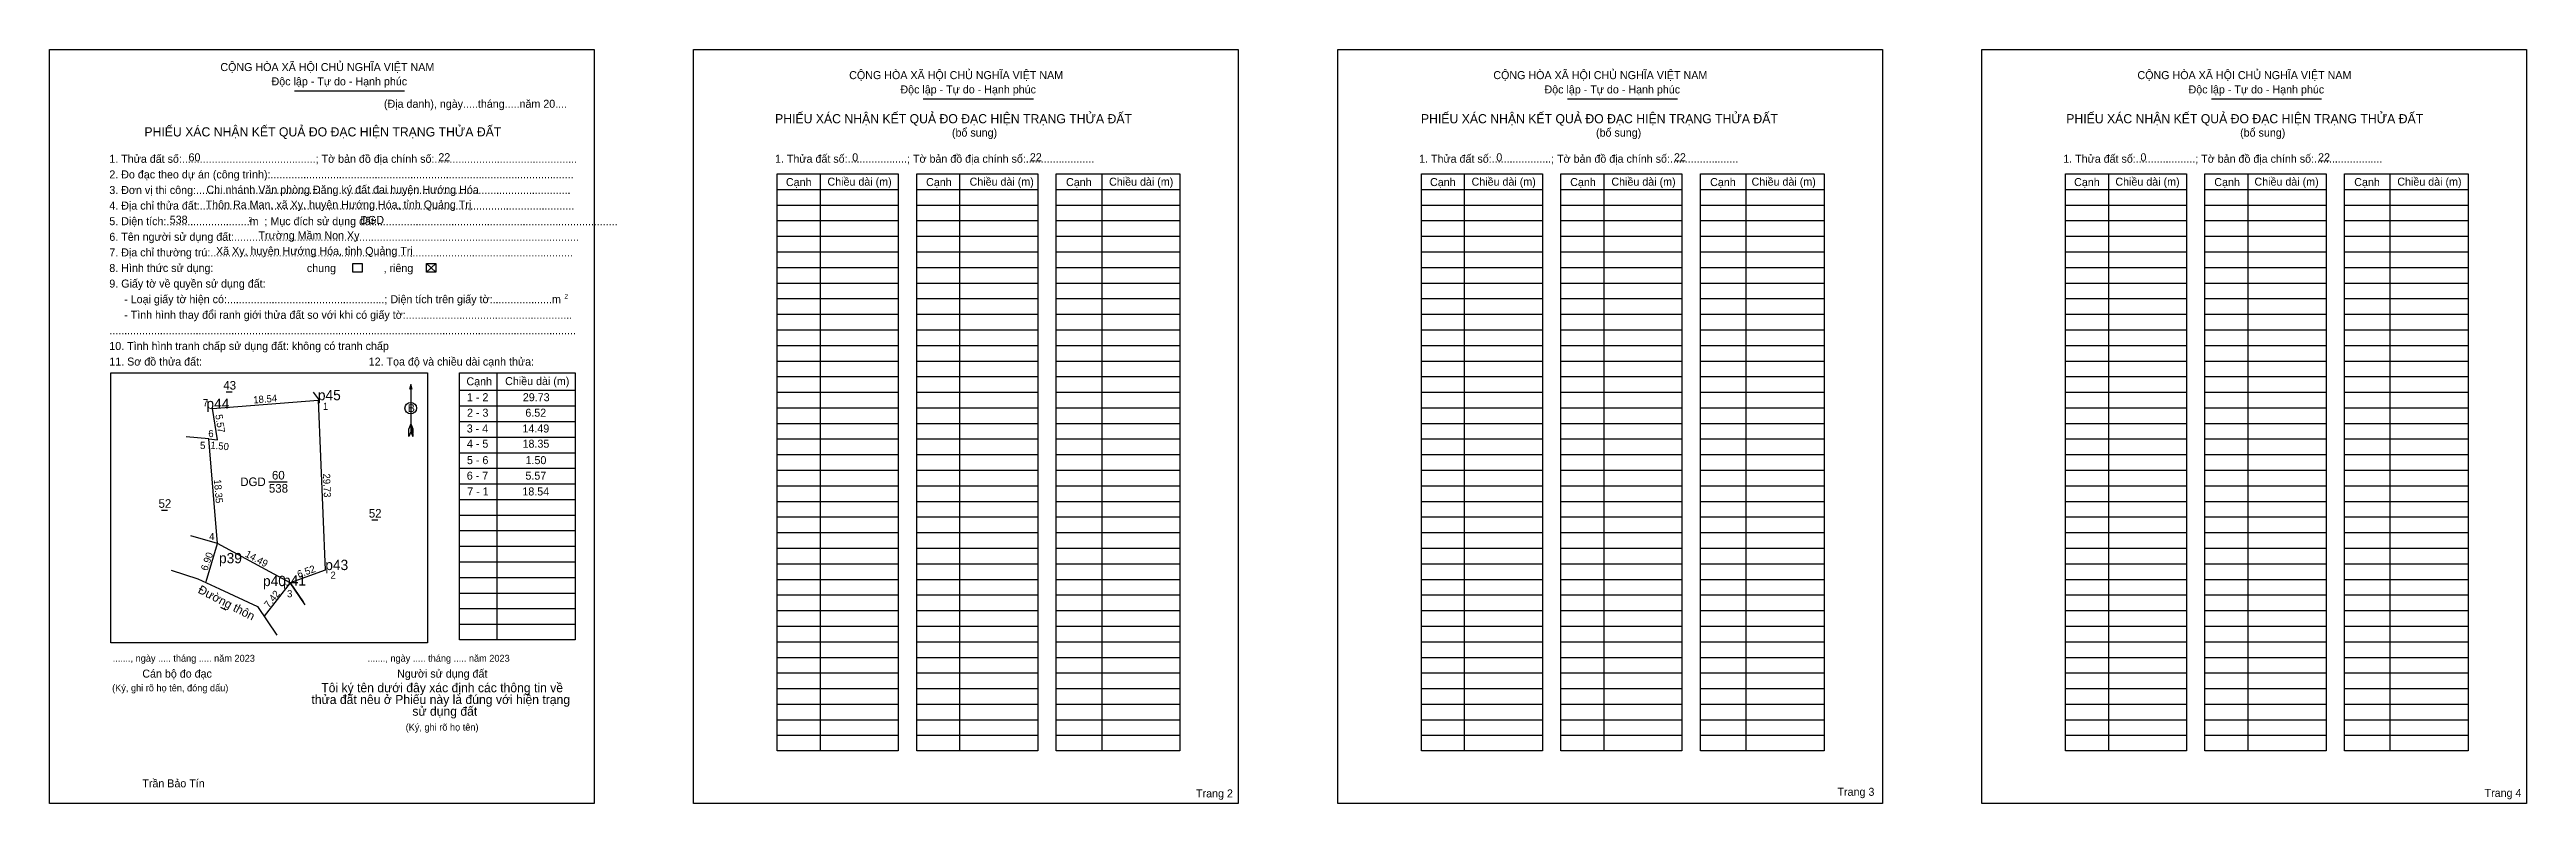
# Model space of a CAD drawing. Extents: x 549931 to 550365, y 1817629 to 1817761.
import ezdxf

# ---------------------------------------------------------------- set-up
doc = ezdxf.new("R2010")
doc.units = 0
for name, color, linetype in [('Level 1', 7, 'Continuous'), ('Level 10', 7, 'Continuous'), ('Level 12', 7, 'Continuous'), ('Level 13', 7, 'Continuous'), ('Level 2', 7, 'Continuous'), ('Level 23', 7, 'Continuous'), ('Level 27', 7, 'Continuous'), ('Level 36', 7, 'Continuous'), ('Level 4', 7, 'Continuous'), ('Level 48', 7, 'Continuous'), ('Level 49', 7, 'Continuous'), ('Level 50', 7, 'Continuous'), ('Level 52', 7, 'Continuous'), ('Level 6', 7, 'Continuous'), ('Level 9', 7, 'Continuous')]:
    doc.layers.add(name, color=color, linetype=linetype)

msp = doc.modelspace()

# ---------------------------------------------------------------- linework, layer by layer
at = {"layer": 'Level 1'}
for p, q in [((549931.46, 1817760.52), (549931.46, 1817760.52)), ((550044.18, 1817760.52), (550044.18, 1817760.52)), ((549974.31, 1817753.3), (549993.58, 1817753.3)), ((550084.36, 1817751.89), (550103.63, 1817751.89)), ((550197.08, 1817751.89), (550216.35, 1817751.89)), ((550309.8, 1817751.89), (550329.07, 1817751.89)), ((550058.81, 1817736.06), (550079.99, 1817736.06)), ((550066.31, 1817738.79), (550066.31, 1817637.88)), ((550083.23, 1817736.06), (550104.41, 1817736.06)), ((550090.73, 1817738.79), (550090.73, 1817637.88)), ((550107.64, 1817736.06), (550129.28, 1817736.06)), ((550115.6, 1817738.79), (550115.6, 1817637.88)), ((550171.53, 1817736.06), (550192.71, 1817736.06)), ((550179.03, 1817738.79), (550179.03, 1817637.88)), ((550195.95, 1817736.06), (550217.13, 1817736.06)), ((550203.45, 1817738.79), (550203.45, 1817637.88)), ((550220.37, 1817736.06), (550242, 1817736.06)), ((550228.32, 1817738.79), (550228.32, 1817637.88)), ((550284.26, 1817736.06), (550305.44, 1817736.06)), ((550291.76, 1817738.79), (550291.76, 1817637.88)), ((550308.67, 1817736.06), (550329.85, 1817736.06)), ((550316.17, 1817738.79), (550316.17, 1817637.88)), ((550333.09, 1817736.06), (550354.72, 1817736.06)), ((550341.04, 1817738.79), (550341.04, 1817637.88)), ((550058.81, 1817733.34), (550079.99, 1817733.34)), ((550058.81, 1817730.61), (550079.99, 1817730.61)), ((550083.23, 1817733.34), (550104.41, 1817733.34)), ((550083.23, 1817730.61), (550104.41, 1817730.61)), ((550107.64, 1817733.34), (550129.28, 1817733.34)), ((550107.64, 1817730.61), (550129.28, 1817730.61)), ((550171.53, 1817733.34), (550192.71, 1817733.34)), ((550171.53, 1817730.61), (550192.71, 1817730.61)), ((550195.95, 1817733.34), (550217.13, 1817733.34)), ((550195.95, 1817730.61), (550217.13, 1817730.61)), ((550220.37, 1817733.34), (550242, 1817733.34)), ((550220.37, 1817730.61), (550242, 1817730.61)), ((550284.26, 1817733.34), (550305.44, 1817733.34)), ((550284.26, 1817730.61), (550305.44, 1817730.61)), ((550308.67, 1817733.34), (550329.85, 1817733.34)), ((550308.67, 1817730.61), (550329.85, 1817730.61)), ((550333.09, 1817733.34), (550354.72, 1817733.34)), ((550333.09, 1817730.61), (550354.72, 1817730.61)), ((550058.81, 1817727.88), (550079.99, 1817727.88)), ((550083.23, 1817727.88), (550104.41, 1817727.88)), ((550107.64, 1817727.88), (550129.28, 1817727.88)), ((550171.53, 1817727.88), (550192.71, 1817727.88)), ((550195.95, 1817727.88), (550217.13, 1817727.88)), ((550220.37, 1817727.88), (550242, 1817727.88)), ((550284.26, 1817727.88), (550305.44, 1817727.88)), ((550308.67, 1817727.88), (550329.85, 1817727.88)), ((550333.09, 1817727.88), (550354.72, 1817727.88)), ((549997.41, 1817723.13), (549999.04, 1817721.61)), ((549997.41, 1817721.61), (549999.04, 1817723.13)), ((550058.81, 1817725.15), (550079.99, 1817725.15)), ((550058.81, 1817722.43), (550079.99, 1817722.43)), ((550083.23, 1817725.15), (550104.41, 1817725.15)), ((550083.23, 1817722.43), (550104.41, 1817722.43)), ((550107.64, 1817725.15), (550129.28, 1817725.15)), ((550107.64, 1817722.43), (550129.28, 1817722.43)), ((550171.53, 1817725.15), (550192.71, 1817725.15)), ((550171.53, 1817722.43), (550192.71, 1817722.43)), ((550195.95, 1817725.15), (550217.13, 1817725.15)), ((550195.95, 1817722.43), (550217.13, 1817722.43)), ((550220.37, 1817725.15), (550242, 1817725.15)), ((550220.37, 1817722.43), (550242, 1817722.43)), ((550284.26, 1817725.15), (550305.44, 1817725.15)), ((550284.26, 1817722.43), (550305.44, 1817722.43)), ((550308.67, 1817725.15), (550329.85, 1817725.15)), ((550308.67, 1817722.43), (550329.85, 1817722.43)), ((550333.09, 1817725.15), (550354.72, 1817725.15)), ((550333.09, 1817722.43), (550354.72, 1817722.43)), ((550058.81, 1817719.7), (550079.99, 1817719.7)), ((550083.23, 1817719.7), (550104.41, 1817719.7)), ((550107.64, 1817719.7), (550129.28, 1817719.7)), ((550171.53, 1817719.7), (550192.71, 1817719.7)), ((550195.95, 1817719.7), (550217.13, 1817719.7)), ((550220.37, 1817719.7), (550242, 1817719.7)), ((550284.26, 1817719.7), (550305.44, 1817719.7)), ((550308.67, 1817719.7), (550329.85, 1817719.7)), ((550333.09, 1817719.7), (550354.72, 1817719.7)), ((550058.81, 1817716.97), (550079.99, 1817716.97)), ((550058.81, 1817714.24), (550079.99, 1817714.24)), ((550083.23, 1817716.97), (550104.41, 1817716.97)), ((550083.23, 1817714.24), (550104.41, 1817714.24)), ((550107.64, 1817716.97), (550129.28, 1817716.97)), ((550107.64, 1817714.24), (550129.28, 1817714.24)), ((550171.53, 1817716.97), (550192.71, 1817716.97)), ((550171.53, 1817714.24), (550192.71, 1817714.24)), ((550195.95, 1817716.97), (550217.13, 1817716.97)), ((550195.95, 1817714.24), (550217.13, 1817714.24)), ((550220.37, 1817716.97), (550242, 1817716.97)), ((550220.37, 1817714.24), (550242, 1817714.24)), ((550284.26, 1817716.97), (550305.44, 1817716.97)), ((550284.26, 1817714.24), (550305.44, 1817714.24)), ((550308.67, 1817716.97), (550329.85, 1817716.97)), ((550308.67, 1817714.24), (550329.85, 1817714.24)), ((550333.09, 1817716.97), (550354.72, 1817716.97)), ((550333.09, 1817714.24), (550354.72, 1817714.24)), ((550058.81, 1817711.52), (550079.99, 1817711.52)), ((550058.81, 1817708.79), (550079.99, 1817708.79)), ((550083.23, 1817711.52), (550104.41, 1817711.52)), ((550083.23, 1817708.79), (550104.41, 1817708.79)), ((550107.64, 1817711.52), (550129.28, 1817711.52)), ((550107.64, 1817708.79), (550129.28, 1817708.79)), ((550171.53, 1817711.52), (550192.71, 1817711.52)), ((550171.53, 1817708.79), (550192.71, 1817708.79)), ((550195.95, 1817711.52), (550217.13, 1817711.52)), ((550195.95, 1817708.79), (550217.13, 1817708.79)), ((550220.37, 1817711.52), (550242, 1817711.52)), ((550220.37, 1817708.79), (550242, 1817708.79)), ((550284.26, 1817711.52), (550305.44, 1817711.52)), ((550284.26, 1817708.79), (550305.44, 1817708.79)), ((550308.67, 1817711.52), (550329.85, 1817711.52)), ((550308.67, 1817708.79), (550329.85, 1817708.79)), ((550333.09, 1817711.52), (550354.72, 1817711.52)), ((550333.09, 1817708.79), (550354.72, 1817708.79)), ((550058.81, 1817706.06), (550079.99, 1817706.06)), ((550083.23, 1817706.06), (550104.41, 1817706.06)), ((550107.64, 1817706.06), (550129.28, 1817706.06)), ((550171.53, 1817706.06), (550192.71, 1817706.06)), ((550195.95, 1817706.06), (550217.13, 1817706.06)), ((550220.37, 1817706.06), (550242, 1817706.06)), ((550284.26, 1817706.06), (550305.44, 1817706.06)), ((550308.67, 1817706.06), (550329.85, 1817706.06)), ((550333.09, 1817706.06), (550354.72, 1817706.06)), ((549942.19, 1817703.98), (549942.19, 1817703.98)), ((549994.67, 1817701.94), (549994.67, 1817693.69)), ((550003.19, 1817700.94), (550023.42, 1817700.94)), ((550009.74, 1817703.99), (550009.74, 1817657.31)), ((550058.81, 1817703.34), (550079.99, 1817703.34)), ((550058.81, 1817700.61), (550079.99, 1817700.61)), ((550083.23, 1817703.34), (550104.41, 1817703.34)), ((550083.23, 1817700.61), (550104.41, 1817700.61)), ((550107.64, 1817703.34), (550129.28, 1817703.34)), ((550107.64, 1817700.61), (550129.28, 1817700.61)), ((550171.53, 1817703.34), (550192.71, 1817703.34)), ((550171.53, 1817700.61), (550192.71, 1817700.61)), ((550195.95, 1817703.34), (550217.13, 1817703.34)), ((550195.95, 1817700.61), (550217.13, 1817700.61)), ((550220.37, 1817703.34), (550242, 1817703.34)), ((550220.37, 1817700.61), (550242, 1817700.61)), ((550284.26, 1817703.34), (550305.44, 1817703.34)), ((550284.26, 1817700.61), (550305.44, 1817700.61)), ((550308.67, 1817703.34), (550329.85, 1817703.34)), ((550308.67, 1817700.61), (550329.85, 1817700.61)), ((550333.09, 1817703.34), (550354.72, 1817703.34)), ((550333.09, 1817700.61), (550354.72, 1817700.61)), ((550003.19, 1817698.22), (550023.42, 1817698.22)), ((550058.81, 1817697.88), (550079.99, 1817697.88)), ((550083.23, 1817697.88), (550104.41, 1817697.88)), ((550107.64, 1817697.88), (550129.28, 1817697.88)), ((550171.53, 1817697.88), (550192.71, 1817697.88)), ((550195.95, 1817697.88), (550217.13, 1817697.88)), ((550220.37, 1817697.88), (550242, 1817697.88)), ((550284.26, 1817697.88), (550305.44, 1817697.88)), ((550308.67, 1817697.88), (550329.85, 1817697.88)), ((550333.09, 1817697.88), (550354.72, 1817697.88)), ((549994.31, 1817692.85), (549994.32, 1817694.21)), ((549994.67, 1817693.69), (549994.31, 1817692.85)), ((549994.67, 1817695.05), (549994.32, 1817694.21)), ((549994.67, 1817695.05), (549995.02, 1817694.21)), ((549994.67, 1817694.93), (549995.02, 1817694.09)), ((549994.67, 1817694.81), (549995.02, 1817693.97)), ((549994.67, 1817694.7), (549995.02, 1817693.85)), ((549994.67, 1817694.57), (549995.02, 1817693.72)), ((549994.67, 1817694.45), (549995.02, 1817693.6)), ((549994.67, 1817694.34), (549995.02, 1817693.48)), ((549994.67, 1817694.22), (549995.03, 1817693.35)), ((549994.67, 1817694.1), (549995.03, 1817693.23)), ((549994.67, 1817693.98), (549995.03, 1817693.11)), ((549994.67, 1817693.86), (549995.03, 1817692.99)), ((549994.67, 1817693.69), (549995.03, 1817692.85)), ((549995.03, 1817692.85), (549995.02, 1817694.21)), ((550003.19, 1817695.49), (550023.42, 1817695.49)), ((550003.19, 1817692.76), (550023.42, 1817692.76)), ((550058.81, 1817695.15), (550079.99, 1817695.15)), ((550058.81, 1817692.43), (550079.99, 1817692.43)), ((550083.23, 1817695.15), (550104.41, 1817695.15)), ((550083.23, 1817692.43), (550104.41, 1817692.43)), ((550107.64, 1817695.15), (550129.28, 1817695.15)), ((550107.64, 1817692.43), (550129.28, 1817692.43)), ((550171.53, 1817695.15), (550192.71, 1817695.15)), ((550171.53, 1817692.43), (550192.71, 1817692.43)), ((550195.95, 1817695.15), (550217.13, 1817695.15)), ((550195.95, 1817692.43), (550217.13, 1817692.43)), ((550220.37, 1817695.15), (550242, 1817695.15)), ((550220.37, 1817692.43), (550242, 1817692.43)), ((550284.26, 1817695.15), (550305.44, 1817695.15)), ((550284.26, 1817692.43), (550305.44, 1817692.43)), ((550308.67, 1817695.15), (550329.85, 1817695.15)), ((550308.67, 1817692.43), (550329.85, 1817692.43)), ((550333.09, 1817695.15), (550354.72, 1817695.15)), ((550333.09, 1817692.43), (550354.72, 1817692.43)), ((550003.19, 1817690.03), (550023.42, 1817690.03)), ((550003.19, 1817687.31), (550023.42, 1817687.31)), ((550058.81, 1817689.7), (550079.99, 1817689.7)), ((550083.23, 1817689.7), (550104.41, 1817689.7)), ((550107.64, 1817689.7), (550129.28, 1817689.7)), ((550171.53, 1817689.7), (550192.71, 1817689.7)), ((550195.95, 1817689.7), (550217.13, 1817689.7)), ((550220.37, 1817689.7), (550242, 1817689.7)), ((550284.26, 1817689.7), (550305.44, 1817689.7)), ((550308.67, 1817689.7), (550329.85, 1817689.7)), ((550333.09, 1817689.7), (550354.72, 1817689.7)), ((550003.19, 1817684.58), (550023.42, 1817684.58)), ((550058.81, 1817686.97), (550079.99, 1817686.97)), ((550058.81, 1817684.24), (550079.99, 1817684.24)), ((550083.23, 1817686.97), (550104.41, 1817686.97)), ((550083.23, 1817684.24), (550104.41, 1817684.24)), ((550107.64, 1817686.97), (550129.28, 1817686.97)), ((550107.64, 1817684.24), (550129.28, 1817684.24)), ((550171.53, 1817686.97), (550192.71, 1817686.97)), ((550171.53, 1817684.24), (550192.71, 1817684.24)), ((550195.95, 1817686.97), (550217.13, 1817686.97)), ((550195.95, 1817684.24), (550217.13, 1817684.24)), ((550220.37, 1817686.97), (550242, 1817686.97)), ((550220.37, 1817684.24), (550242, 1817684.24)), ((550284.26, 1817686.97), (550305.44, 1817686.97)), ((550284.26, 1817684.24), (550305.44, 1817684.24)), ((550308.67, 1817686.97), (550329.85, 1817686.97)), ((550308.67, 1817684.24), (550329.85, 1817684.24)), ((550333.09, 1817686.97), (550354.72, 1817686.97)), ((550333.09, 1817684.24), (550354.72, 1817684.24)), ((550003.19, 1817681.85), (550023.42, 1817681.85)), ((550003.19, 1817679.13), (550023.42, 1817679.13)), ((550058.81, 1817681.52), (550079.99, 1817681.52)), ((550058.81, 1817678.79), (550079.99, 1817678.79)), ((550083.23, 1817681.52), (550104.41, 1817681.52)), ((550083.23, 1817678.79), (550104.41, 1817678.79)), ((550107.64, 1817681.52), (550129.28, 1817681.52)), ((550107.64, 1817678.79), (550129.28, 1817678.79)), ((550171.53, 1817681.52), (550192.71, 1817681.52)), ((550171.53, 1817678.79), (550192.71, 1817678.79)), ((550195.95, 1817681.52), (550217.13, 1817681.52)), ((550195.95, 1817678.79), (550217.13, 1817678.79)), ((550220.37, 1817681.52), (550242, 1817681.52)), ((550220.37, 1817678.79), (550242, 1817678.79)), ((550284.26, 1817681.52), (550305.44, 1817681.52)), ((550284.26, 1817678.79), (550305.44, 1817678.79)), ((550308.67, 1817681.52), (550329.85, 1817681.52)), ((550308.67, 1817678.79), (550329.85, 1817678.79)), ((550333.09, 1817681.52), (550354.72, 1817681.52)), ((550333.09, 1817678.79), (550354.72, 1817678.79)), ((550003.19, 1817676.4), (550023.42, 1817676.4)), ((550058.81, 1817676.06), (550079.99, 1817676.06)), ((550083.23, 1817676.06), (550104.41, 1817676.06)), ((550107.64, 1817676.06), (550129.28, 1817676.06)), ((550171.53, 1817676.06), (550192.71, 1817676.06)), ((550195.95, 1817676.06), (550217.13, 1817676.06)), ((550220.37, 1817676.06), (550242, 1817676.06)), ((550284.26, 1817676.06), (550305.44, 1817676.06)), ((550308.67, 1817676.06), (550329.85, 1817676.06)), ((550333.09, 1817676.06), (550354.72, 1817676.06)), ((550003.19, 1817673.67), (550023.42, 1817673.67)), ((550003.19, 1817670.94), (550023.42, 1817670.94)), ((550058.81, 1817673.34), (550079.99, 1817673.34)), ((550058.81, 1817670.61), (550079.99, 1817670.61)), ((550083.23, 1817673.34), (550104.41, 1817673.34)), ((550083.23, 1817670.61), (550104.41, 1817670.61)), ((550107.64, 1817673.34), (550129.28, 1817673.34)), ((550107.64, 1817670.61), (550129.28, 1817670.61)), ((550171.53, 1817673.34), (550192.71, 1817673.34)), ((550171.53, 1817670.61), (550192.71, 1817670.61)), ((550195.95, 1817673.34), (550217.13, 1817673.34)), ((550195.95, 1817670.61), (550217.13, 1817670.61)), ((550220.37, 1817673.34), (550242, 1817673.34)), ((550220.37, 1817670.61), (550242, 1817670.61)), ((550284.26, 1817673.34), (550305.44, 1817673.34)), ((550284.26, 1817670.61), (550305.44, 1817670.61)), ((550308.67, 1817673.34), (550329.85, 1817673.34)), ((550308.67, 1817670.61), (550329.85, 1817670.61)), ((550333.09, 1817673.34), (550354.72, 1817673.34)), ((550333.09, 1817670.61), (550354.72, 1817670.61)), ((550003.19, 1817668.22), (550023.42, 1817668.22)), ((550003.19, 1817665.49), (550023.42, 1817665.49)), ((550058.81, 1817667.88), (550079.99, 1817667.88)), ((550083.23, 1817667.88), (550104.41, 1817667.88)), ((550107.64, 1817667.88), (550129.28, 1817667.88)), ((550171.53, 1817667.88), (550192.71, 1817667.88)), ((550195.95, 1817667.88), (550217.13, 1817667.88)), ((550220.37, 1817667.88), (550242, 1817667.88)), ((550284.26, 1817667.88), (550305.44, 1817667.88)), ((550308.67, 1817667.88), (550329.85, 1817667.88)), ((550333.09, 1817667.88), (550354.72, 1817667.88)), ((550003.19, 1817662.76), (550023.42, 1817662.76)), ((550058.81, 1817665.15), (550079.99, 1817665.15)), ((550058.81, 1817662.43), (550079.99, 1817662.43)), ((550083.23, 1817665.15), (550104.41, 1817665.15)), ((550083.23, 1817662.43), (550104.41, 1817662.43)), ((550107.64, 1817665.15), (550129.28, 1817665.15)), ((550107.64, 1817662.43), (550129.28, 1817662.43)), ((550171.53, 1817665.15), (550192.71, 1817665.15)), ((550171.53, 1817662.43), (550192.71, 1817662.43)), ((550195.95, 1817665.15), (550217.13, 1817665.15)), ((550195.95, 1817662.43), (550217.13, 1817662.43)), ((550220.37, 1817665.15), (550242, 1817665.15)), ((550220.37, 1817662.43), (550242, 1817662.43)), ((550284.26, 1817665.15), (550305.44, 1817665.15)), ((550284.26, 1817662.43), (550305.44, 1817662.43)), ((550308.67, 1817665.15), (550329.85, 1817665.15)), ((550308.67, 1817662.43), (550329.85, 1817662.43)), ((550333.09, 1817665.15), (550354.72, 1817665.15)), ((550333.09, 1817662.43), (550354.72, 1817662.43)), ((549997.59, 1817656.78), (549997.59, 1817656.78)), ((550003.19, 1817660.03), (550023.42, 1817660.03)), ((550058.81, 1817659.7), (550079.99, 1817659.7)), ((550058.81, 1817656.97), (550079.99, 1817656.97)), ((550083.23, 1817659.7), (550104.41, 1817659.7)), ((550083.23, 1817656.97), (550104.41, 1817656.97)), ((550107.64, 1817659.7), (550129.28, 1817659.7)), ((550107.64, 1817656.97), (550129.28, 1817656.97)), ((550171.53, 1817659.7), (550192.71, 1817659.7)), ((550171.53, 1817656.97), (550192.71, 1817656.97)), ((550195.95, 1817659.7), (550217.13, 1817659.7)), ((550195.95, 1817656.97), (550217.13, 1817656.97)), ((550220.37, 1817659.7), (550242, 1817659.7)), ((550220.37, 1817656.97), (550242, 1817656.97)), ((550284.26, 1817659.7), (550305.44, 1817659.7)), ((550284.26, 1817656.97), (550305.44, 1817656.97)), ((550308.67, 1817659.7), (550329.85, 1817659.7)), ((550308.67, 1817656.97), (550329.85, 1817656.97)), ((550333.09, 1817659.7), (550354.72, 1817659.7)), ((550333.09, 1817656.97), (550354.72, 1817656.97)), ((550058.81, 1817654.24), (550079.99, 1817654.24)), ((550083.23, 1817654.24), (550104.41, 1817654.24)), ((550107.64, 1817654.24), (550129.28, 1817654.24)), ((550171.53, 1817654.24), (550192.71, 1817654.24)), ((550195.95, 1817654.24), (550217.13, 1817654.24)), ((550220.37, 1817654.24), (550242, 1817654.24)), ((550284.26, 1817654.24), (550305.44, 1817654.24)), ((550308.67, 1817654.24), (550329.85, 1817654.24)), ((550333.09, 1817654.24), (550354.72, 1817654.24)), ((550058.81, 1817651.52), (550079.99, 1817651.52)), ((550058.81, 1817648.79), (550079.99, 1817648.79)), ((550083.23, 1817651.52), (550104.41, 1817651.52)), ((550083.23, 1817648.79), (550104.41, 1817648.79)), ((550107.64, 1817651.52), (550129.28, 1817651.52)), ((550107.64, 1817648.79), (550129.28, 1817648.79)), ((550171.53, 1817651.52), (550192.71, 1817651.52)), ((550171.53, 1817648.79), (550192.71, 1817648.79)), ((550195.95, 1817651.52), (550217.13, 1817651.52)), ((550195.95, 1817648.79), (550217.13, 1817648.79)), ((550220.37, 1817651.52), (550242, 1817651.52)), ((550220.37, 1817648.79), (550242, 1817648.79)), ((550284.26, 1817651.52), (550305.44, 1817651.52)), ((550284.26, 1817648.79), (550305.44, 1817648.79)), ((550308.67, 1817651.52), (550329.85, 1817651.52)), ((550308.67, 1817648.79), (550329.85, 1817648.79)), ((550333.09, 1817651.52), (550354.72, 1817651.52)), ((550333.09, 1817648.79), (550354.72, 1817648.79)), ((550058.81, 1817646.06), (550079.99, 1817646.06)), ((550083.23, 1817646.06), (550104.41, 1817646.06)), ((550107.64, 1817646.06), (550129.28, 1817646.06)), ((550171.53, 1817646.06), (550192.71, 1817646.06)), ((550195.95, 1817646.06), (550217.13, 1817646.06)), ((550220.37, 1817646.06), (550242, 1817646.06)), ((550284.26, 1817646.06), (550305.44, 1817646.06)), ((550308.67, 1817646.06), (550329.85, 1817646.06)), ((550333.09, 1817646.06), (550354.72, 1817646.06)), ((550058.81, 1817643.34), (550079.99, 1817643.34)), ((550058.81, 1817640.61), (550079.99, 1817640.61)), ((550083.23, 1817643.34), (550104.41, 1817643.34)), ((550083.23, 1817640.61), (550104.41, 1817640.61)), ((550107.64, 1817643.34), (550129.28, 1817643.34)), ((550107.64, 1817640.61), (550129.28, 1817640.61)), ((550171.53, 1817643.34), (550192.71, 1817643.34)), ((550171.53, 1817640.61), (550192.71, 1817640.61)), ((550195.95, 1817643.34), (550217.13, 1817643.34)), ((550195.95, 1817640.61), (550217.13, 1817640.61)), ((550220.37, 1817643.34), (550242, 1817643.34)), ((550220.37, 1817640.61), (550242, 1817640.61)), ((550284.26, 1817643.34), (550305.44, 1817643.34)), ((550284.26, 1817640.61), (550305.44, 1817640.61)), ((550308.67, 1817643.34), (550329.85, 1817643.34)), ((550308.67, 1817640.61), (550329.85, 1817640.61)), ((550333.09, 1817643.34), (550354.72, 1817643.34)), ((550333.09, 1817640.61), (550354.72, 1817640.61)), ((550026.76, 1817628.7), (550026.76, 1817628.7)), ((550139.48, 1817628.7), (550139.48, 1817628.7))]:
    msp.add_line(p, q, dxfattribs=at)
for points in [[(550058.81, 1817738.79), (550079.99, 1817738.79), (550079.99, 1817637.88), (550058.81, 1817637.88)], [(550083.23, 1817738.79), (550104.41, 1817738.79), (550104.41, 1817637.88), (550083.23, 1817637.88)], [(550107.64, 1817738.79), (550129.28, 1817738.79), (550129.28, 1817637.88), (550107.64, 1817637.88)], [(550171.53, 1817738.79), (550192.71, 1817738.79), (550192.71, 1817637.88), (550171.53, 1817637.88)], [(550195.95, 1817738.79), (550217.13, 1817738.79), (550217.13, 1817637.88), (550195.95, 1817637.88)], [(550220.37, 1817738.79), (550242, 1817738.79), (550242, 1817637.88), (550220.37, 1817637.88)], [(550284.26, 1817738.79), (550305.44, 1817738.79), (550305.44, 1817637.88), (550284.26, 1817637.88)], [(550308.67, 1817738.79), (550329.85, 1817738.79), (550329.85, 1817637.88), (550308.67, 1817637.88)], [(550333.09, 1817738.79), (550354.72, 1817738.79), (550354.72, 1817637.88), (550333.09, 1817637.88)], [(549942.19, 1817703.98), (549997.59, 1817703.98), (549997.59, 1817656.78), (549942.19, 1817656.78)], [(550003.19, 1817703.99), (550023.42, 1817703.99), (550023.42, 1817657.31), (550003.19, 1817657.31)]]:
    msp.add_lwpolyline(points, close=True, dxfattribs=at)
msp.add_lwpolyline([(549994.91, 1817701.06), (549994.67, 1817701.94), (549994.43, 1817701.06)], dxfattribs=at)
msp.add_circle((549994.67, 1817697.81), 1.01, dxfattribs=at)
at = {"layer": 'Level 10'}
for p, q in [((549978.72, 1817699.22), (549977.68, 1817700.59)), ((549958.86, 1817667.52), (549960.83, 1817674.14)), ((549973.59, 1817667.27), (549968.99, 1817661.43))]:
    msp.add_line(p, q, dxfattribs=at)
msp.add_lwpolyline([(549960.83, 1817674.14), (549959.34, 1817692.43), (549960.83, 1817692.28), (549959.97, 1817697.78), (549978.46, 1817699.2), (549979.71, 1817669.5), (549973.59, 1817667.27)], close=True, dxfattribs=at)
at = {"layer": 'Level 2'}
for points in [[(549931.46, 1817760.52), (550026.76, 1817760.52), (550026.76, 1817628.7), (549931.46, 1817628.7)], [(550044.18, 1817760.52), (550139.48, 1817760.52), (550139.48, 1817628.7), (550044.18, 1817628.7)], [(550156.9, 1817760.52), (550252.21, 1817760.52), (550252.21, 1817628.7), (550156.9, 1817628.7)], [(550269.62, 1817760.52), (550364.93, 1817760.52), (550364.93, 1817628.7), (550269.62, 1817628.7)]]:
    msp.add_lwpolyline(points, close=True, dxfattribs=at)
at = {"layer": 'Level 23'}
for p, q in [((549960.83, 1817674.14), (549956.2, 1817675.51)), ((549976.18, 1817663.42), (549973.59, 1817667.27))]:
    msp.add_line(p, q, dxfattribs=at)
at = {"layer": 'Level 27'}
for p, q in [((549978.46, 1817699.2), (549978.72, 1817699.22)), ((549959.34, 1817692.43), (549955.36, 1817692.83)), ((549960.83, 1817674.14), (549957, 1817675.28)), ((549973.59, 1817667.27), (549975.82, 1817663.95))]:
    msp.add_line(p, q, dxfattribs=at)
at = {"layer": 'Level 4'}
for p, q in [((549952.76, 1817669.51), (549957.43, 1817667.99)), ((549957.43, 1817667.99), (549961.21, 1817666.22)), ((549961.21, 1817666.22), (549967.85, 1817663.11)), ((549967.85, 1817663.11), (549971.25, 1817658.11))]:
    msp.add_line(p, q, dxfattribs=at)
at = {"layer": 'Level 50'}
for points in [[(549984.53, 1817723.13), (549986.17, 1817723.13), (549986.17, 1817721.61), (549984.53, 1817721.61)], [(549997.41, 1817723.13), (549999.04, 1817723.13), (549999.04, 1817721.61), (549997.41, 1817721.61)]]:
    msp.add_lwpolyline(points, close=True, dxfattribs=at)
at = {"layer": 'Level 9'}
for p, q in [((549962.37, 1817700.66), (549963.4, 1817700.66)), ((549969.85, 1817684.94), (549973.05, 1817684.94)), ((549951.08, 1817679.99), (549952.11, 1817679.99)), ((549987.87, 1817678.28), (549988.91, 1817678.28)), ((549961.4, 1817663.03), (549962.32, 1817662.56))]:
    msp.add_line(p, q, dxfattribs=at)

# ---------------------------------------------------------------- texts
at = {"layer": 'Level 1'}
for s, height, p in [('CỘNG HÒA XÃ HỘI CHỦ NGHĨA VIỆT NAM', 1.3999, (549961.35, 1817756.76)), ('CỘNG HÒA XÃ HỘI CHỦ NGHĨA VIỆT NAM', 1.3999, (550071.4, 1817755.35)), ('CỘNG HÒA XÃ HỘI CHỦ NGHĨA VIỆT NAM', 1.3999, (550184.13, 1817755.35)), ('CỘNG HÒA XÃ HỘI CHỦ NGHĨA VIỆT NAM', 1.3999, (550296.85, 1817755.35)), ('Độc lập - Tự do - Hạnh phúc', 1.3999, (549970.31, 1817754.26)), ('Độc lập - Tự do - Hạnh phúc', 1.3999, (550080.36, 1817752.85)), ('Độc lập - Tự do - Hạnh phúc', 1.3999, (550193.08, 1817752.85)), ('Độc lập - Tự do - Hạnh phúc', 1.3999, (550305.8, 1817752.85)), ('(Địa danh), ngày.....tháng.....năm 20....', 1.3999, (549989.98, 1817750.34)), ('PHIẾU XÁC NHẬN KẾT QUẢ ĐO ĐẠC HIỆN TRẠNG THỬA ĐẤT', 1.6001, (550058.43, 1817747.63)), ('PHIẾU XÁC NHẬN KẾT QUẢ ĐO ĐẠC HIỆN TRẠNG THỬA ĐẤT', 1.6001, (550171.46, 1817747.63)), ('PHIẾU XÁC NHẬN KẾT QUẢ ĐO ĐẠC HIỆN TRẠNG THỬA ĐẤT', 1.6001, (550284.39, 1817747.63)), ('PHIẾU XÁC NHẬN KẾT QUẢ ĐO ĐẠC HIỆN TRẠNG THỬA ĐẤT', 1.6001, (549948.06, 1817745.33)), ('(bổ sung)', 1.4, (550089.38, 1817745.3)), ('(bổ sung)', 1.4, (550202.1, 1817745.3)), ('(bổ sung)', 1.4, (550314.82, 1817745.3)), ('2. Đo đạc theo dự án (công trình):......................................................................................................', 1.39992, (549941.92, 1817737.99)), ('1. Thửa đất số:.............................................; Tờ bản đồ địa chính số:................................................', 1.39992, (549941.92, 1817740.72)), ('1. Thửa đất số:....................; Tờ bản đồ địa chính số:.......................', 1.3999, (550058.42, 1817740.73)), ('1. Thửa đất số:....................; Tờ bản đồ địa chính số:.......................', 1.3999, (550171.14, 1817740.73)), ('1. Thửa đất số:....................; Tờ bản đồ địa chính số:.......................', 1.3999, (550283.86, 1817740.73)), ('3. Đơn vị thi công:..............................................................................................................................', 1.39992, (549941.92, 1817735.26)), ('Chi nhánh Văn phòng Đăng ký đất đai huyện Hướng Hóa', 1.3999, (549958.92, 1817735.33)), ('Cạnh', 1.4, (550060.33, 1817736.65)), ('Chiều dài (m)', 1.3999, (550067.6, 1817736.72)), ('Cạnh', 1.4, (550084.86, 1817736.65)), ('Chiều dài (m)', 1.3999, (550092.47, 1817736.72)), ('Cạnh', 1.4, (550109.35, 1817736.65)), ('Chiều dài (m)', 1.3999, (550116.88, 1817736.72)), ('Cạnh', 1.4, (550173.05, 1817736.65)), ('Chiều dài (m)', 1.3999, (550180.32, 1817736.72)), ('Cạnh', 1.4, (550197.58, 1817736.65)), ('Chiều dài (m)', 1.3999, (550204.79, 1817736.72)), ('Cạnh', 1.4, (550222.07, 1817736.65)), ('Chiều dài (m)', 1.3999, (550229.32, 1817736.72)), ('Cạnh', 1.4, (550285.77, 1817736.65)), ('Chiều dài (m)', 1.3999, (550292.99, 1817736.72)), ('Cạnh', 1.4, (550310.3, 1817736.65)), ('Chiều dài (m)', 1.3999, (550317.33, 1817736.72)), ('Cạnh', 1.4, (550334.79, 1817736.65)), ('Chiều dài (m)', 1.3999, (550342.33, 1817736.72)), ('4. Địa chỉ thửa đất:..............................................................................................................................', 1.39992, (549941.92, 1817732.54)), ('5. Diện tích:............................m  ; Mục đích sử dụng đất:.................................................................................', 1.39992, (549941.92, 1817729.81)), ('2', 0.8, (549966.28, 1817730.44)), ('6. Tên người sử dụng đất:....................................................................................................................', 1.39992, (549941.92, 1817727.08)), ('7. Địa chỉ thường trú:..........................................................................................................................', 1.39992, (549941.92, 1817724.35)), ('chung                , riêng', 1.3999, (549976.49, 1817721.61)), ('9. Giấy tờ về quyền sử dụng đất:', 1.3999, (549941.92, 1817718.9)), ('     - Loại giấy tờ hiện có:.....................................................; Diện tích trên giấy tờ:....................m', 1.39992, (549941.92, 1817716.17)), ('2', 0.8, (550021.57, 1817716.99)), ('     - Tình hình thay đổi ranh giới thửa đất so với khi có giấy tờ:........................................................', 1.39992, (549941.92, 1817713.44)), ('10. Tình hình tranh chấp sử dụng đất: không có tranh chấp', 1.3999, (549941.92, 1817707.99)), ('.............................................................................................................................................................', 1.39992, (549941.92, 1817710.72)), ('11. Sơ đồ thửa đất:', 1.3999, (549941.92, 1817705.26)), ('12. Tọa độ và chiều dài cạnh thửa:', 1.3999, (549987.31, 1817705.26)), ('Cạnh', 1.4, (550004.42, 1817701.81)), ('Chiều dài (m)', 1.3999, (550011.19, 1817701.85)), ('B', 1.36, (549994.17, 1817697.15)), ('......., ngày ..... tháng ..... năm 2023', 1.2, (549942.51, 1817653.48)), ('......., ngày ..... tháng ..... năm 2023', 1.2, (549987.1, 1817653.48)), ('(Ký, ghi rõ họ tên, đóng dấu)', 1.2, (549942.41, 1817648.29)), ('Cán bộ đo đạc', 1.3999, (549947.69, 1817650.7)), ('Tôi ký tên dưới đây xác định các thông tin về', 1.5908, (549979.01, 1817648.14)), ('Người sử dụng đất', 1.3999, (549992.28, 1817650.7)), ('thửa đất nêu ở Phiếu này là đúng với hiện trạng', 1.5908, (549977.3, 1817646.08)), ('sử dụng đất', 1.5908, (549994.95, 1817644.03)), ('(Ký, ghi rõ họ tên)', 1.2, (549993.78, 1817641.43)), ('Trần Bảo Tín', 1.3999, (549947.69, 1817631.51)), ('Trang 2', 1.4, (550132.1, 1817629.75)), ('Trang 3', 1.4, (550244.36, 1817630.03)), ('Trang 4', 1.4, (550357.6, 1817629.84))]:
    msp.add_text(s, height=height, dxfattribs=at).set_placement(p)
at = {"layer": 'Level 12'}
for s, p in [('p45', (549978.41, 1817699.2)), ('p44', (549958.91, 1817697.7)), ('p39', (549961.11, 1817670.7)), ('p43', (549979.71, 1817669.5)), ('p40', (549968.81, 1817666.7)), ('p41', (549972.31, 1817666.8))]:
    msp.add_text(s, height=1.8, dxfattribs=at).set_placement(p)
at = {"layer": 'Level 13'}
for s, p in [('DGD', (549964.83, 1817684.19)), ('538', (549969.85, 1817683.04)), ('60', (549970.38, 1817685.34))]:
    msp.add_text(s, height=1.5, dxfattribs=at).set_placement(p)
at = {"layer": 'Level 36'}
for s, p in [('43', (549961.87, 1817701.06)), ('52', (549950.53, 1817680.39)), ('52', (549987.33, 1817678.68))]:
    msp.add_text(s, height=1.5, dxfattribs=at).set_placement(p)
msp.add_text('Đường thôn', height=1.5, rotation=332.642, dxfattribs=at).set_placement((549957.3, 1817665.6))
at = {"layer": 'Level 48'}
msp.add_text('8. Hình thức sử dụng:', height=1.4, dxfattribs=at).set_placement((549941.92, 1817721.63))
at = {"layer": 'Level 49'}
for s, rotation, p in [('18.54', 4.3987, (549967.15, 1817698.63)), ('5.57', 278.8605, (549960.46, 1817696.63)), ('1.50', 354.3055, (549959.55, 1817690.76)), ('18.35', 274.6583, (549960.22, 1817685.32)), ('29.73', 272.4175, (549979.3, 1817686.36)), ('14.49', 331.693, (549965.56, 1817671.93)), ('6.52', 20.0452, (549975.06, 1817668.12))]:
    msp.add_text(s, height=1.25, rotation=rotation, dxfattribs=at).set_placement(p)
at = {"layer": 'Level 52'}
for s, p in [('1 - 2', (550004.51, 1817699.03)), ('29.73', (550014.29, 1817699.03)), ('2 - 3', (550004.52, 1817696.32)), ('6.52', (550014.73, 1817696.32)), ('3 - 4', (550004.47, 1817693.56)), ('4 - 5', (550004.5, 1817690.9)), ('14.49', (550014.22, 1817693.56)), ('18.35', (550014.24, 1817690.9)), ('5 - 6', (550004.51, 1817688.03)), ('1.50', (550014.76, 1817688.03)), ('6 - 7', (550004.48, 1817685.31)), ('7 - 1', (550004.56, 1817682.55)), ('18.54', (550014.21, 1817682.55)), ('5.57', (550014.74, 1817685.31))]:
    msp.add_text(s, height=1.4, dxfattribs=at).set_placement(p)
at = {"layer": 'Level 6'}
for s, p in [('60', (549955.78, 1817740.98)), ('22', (549999.5, 1817741)), ('0', (550071.93, 1817740.98)), ('22', (550103.02, 1817740.99)), ('0', (550184.65, 1817740.98)), ('22', (550215.74, 1817740.99)), ('0', (550297.37, 1817740.98)), ('22', (550328.47, 1817740.99)), ('538', (549952.49, 1817730.08)), ('Thôn Ra Man, xã Xy, huyện Hướng Hóa, tỉnh Quảng Trị', (549958.77, 1817732.72)), ('DGD', (549985.84, 1817730.03)), ('Xã Xy, huyện Hướng Hóa, tỉnh Quảng Trị', (549960.59, 1817724.61)), ('Trường Mầm Non Xy', (549968.03, 1817727.34))]:
    msp.add_text(s, height=1.4, dxfattribs=at).set_placement(p)
at = {"layer": 'Level 9'}
for s, p in [('7', (549958.3, 1817698.15)), ('1', (549979.3, 1817697.52)), ('5', (549957.8, 1817690.68)), ('6', (549959.24, 1817692.75)), ('4', (549959.39, 1817674.75)), ('3', (549973.02, 1817664.75)), ('2', (549980.62, 1817667.99))]:
    msp.add_text(s, height=1.25, dxfattribs=at).set_placement(p)
for s, rotation, p in [('6.90', 70.729, (549959.05, 1817669.28)), ('7.42', 51.9869, (549969.87, 1817662.77))]:
    msp.add_text(s, height=1.25, rotation=rotation, dxfattribs=at).set_placement(p)

doc.saveas('drawing.dxf')
